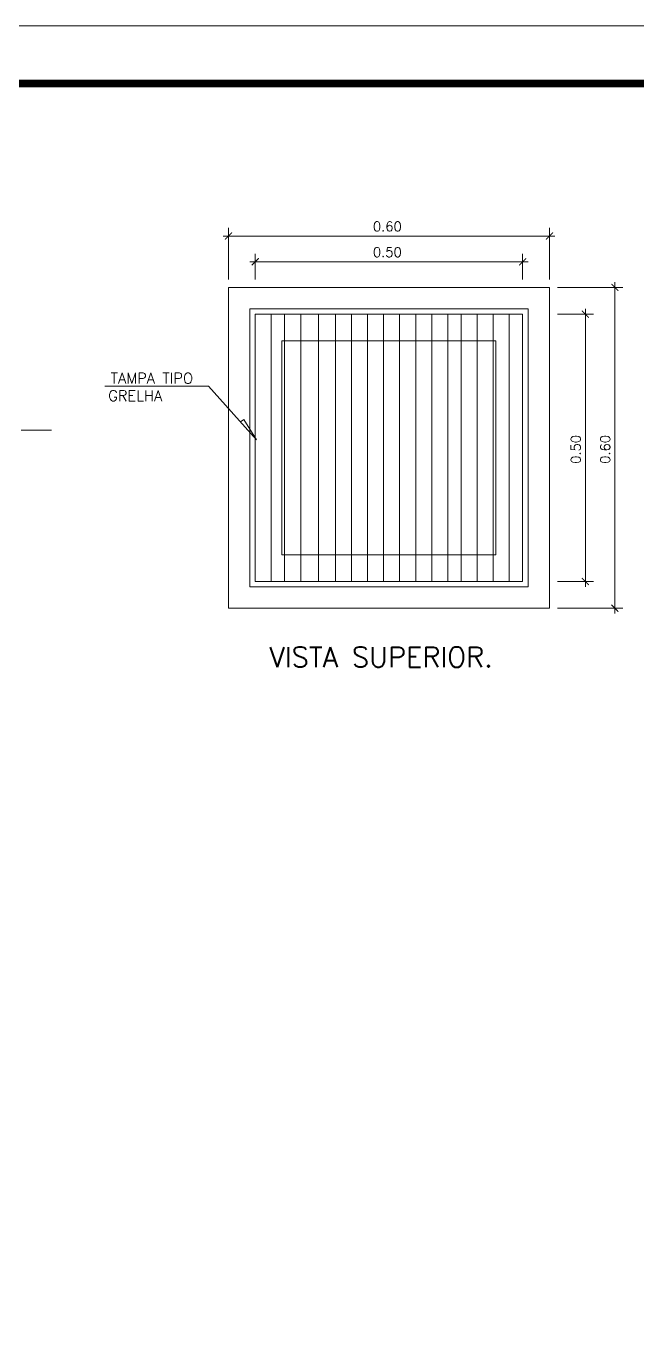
# Model space of a CAD drawing. Header units: millimetres. Extents: x 1345 to 2117, y 1214 to 1365.
# Drawn here: x 1710.77 to 1718.74, y 1279.44 to 1296.34 of the extents above; entities that cross this region are included whole.
import ezdxf
from ezdxf.enums import TextEntityAlignment as Align

# ---------------------------------------------------------------- set-up
doc = ezdxf.new("R2010")
doc.units = ezdxf.units.MM
doc.header["$LTSCALE"] = 0.5
doc.linetypes.add('CENTER2', pattern=[28.575, 19.05, -3.175, 3.175, -3.175])
for name, color, linetype in [('02', 2, 'Continuous'), ('DETALLHES_CAIXAS', 6, 'Continuous'), ('TXT_0', 7, 'Continuous'), ('TXT_1', 3, 'Continuous'), ('TXT_2', 6, 'Continuous')]:
    doc.layers.add(name, color=color, linetype=linetype)
doc.styles.add('ADITIVOCAD', font='ROMANS.shx')
doc.styles.add('ROMANS', font='romans', dxfattribs={"height": 0.1})

msp = doc.modelspace()

# ---------------------------------------------------------------- linework, layer by layer
at = {"layer": '02', "lineweight": 18}
msp.add_lwpolyline([(1698.302, 1251.788), (1759.502, 1251.788), (1759.502, 1296.338), (1698.302, 1296.338)], close=True, dxfattribs=at)
at = {"layer": '02', "lineweight": 18, "const_width": 0.1}
msp.add_lwpolyline([(1699.052, 1252.538), (1758.752, 1252.538), (1758.752, 1295.588), (1699.052, 1295.588)], close=True, dxfattribs=at)
at = {"layer": 'DETALLHES_CAIXAS', "lineweight": 18}
for p, q in [((1713.76, 1292.577), (1713.76, 1289.089)), ((1717.248, 1292.577), (1713.76, 1292.577)), ((1713.97, 1292.577), (1713.97, 1289.089)), ((1714.144, 1292.577), (1714.144, 1289.089)), ((1714.354, 1292.577), (1714.354, 1289.089)), ((1714.586, 1292.577), (1714.586, 1289.089)), ((1714.807, 1292.577), (1714.807, 1289.089)), ((1715.016, 1292.577), (1715.016, 1289.089)), ((1715.225, 1292.577), (1715.225, 1289.089)), ((1715.435, 1292.577), (1715.435, 1289.089)), ((1715.644, 1292.577), (1715.644, 1289.089)), ((1715.853, 1292.577), (1715.853, 1289.089)), ((1716.062, 1292.577), (1716.062, 1289.089)), ((1716.272, 1292.577), (1716.272, 1289.089)), ((1716.446, 1292.577), (1716.446, 1289.089)), ((1716.656, 1292.577), (1716.656, 1289.089)), ((1716.865, 1292.577), (1716.865, 1289.089)), ((1717.074, 1292.577), (1717.074, 1289.089)), ((1717.248, 1289.089), (1717.248, 1292.577)), ((1713.76, 1289.089), (1717.248, 1289.089))]:
    msp.add_line(p, q, dxfattribs=at)
at = {"layer": 'TXT_0', "linetype": 'ByBlock', "lineweight": 18}
for p, q in [((1713.411, 1293.031), (1713.411, 1293.702)), ((1717.597, 1293.031), (1717.597, 1293.702)), ((1713.342, 1293.597), (1717.667, 1293.597)), ((1713.76, 1293.031), (1713.76, 1293.365)), ((1717.248, 1293.031), (1717.248, 1293.365)), ((1713.69, 1293.26), (1717.318, 1293.26)), ((1718.451, 1288.671), (1718.451, 1292.996)), ((1717.702, 1292.926), (1718.556, 1292.926)), ((1717.702, 1292.577), (1718.17, 1292.577)), ((1718.066, 1289.02), (1718.066, 1292.647)), ((1717.702, 1289.089), (1718.17, 1289.089)), ((1717.702, 1288.741), (1718.556, 1288.741))]:
    msp.add_line(p, q, dxfattribs=at)
at = {"layer": 'TXT_0', "lineweight": 18}
for p, q in [((1713.411, 1292.926), (1713.411, 1288.741)), ((1717.597, 1292.926), (1713.411, 1292.926)), ((1717.597, 1288.741), (1717.597, 1292.926)), ((1713.69, 1292.647), (1713.69, 1289.02)), ((1717.318, 1292.647), (1713.69, 1292.647)), ((1717.318, 1289.02), (1717.318, 1292.647)), ((1716.9, 1292.229), (1714.109, 1292.229)), ((1714.109, 1292.229), (1714.109, 1289.438)), ((1716.9, 1289.438), (1716.9, 1292.229)), ((1711.798, 1291.637), (1713.149, 1291.637)), ((1713.149, 1291.637), (1713.778, 1290.937)), ((1713.612, 1291.203), (1713.567, 1291.173)), ((1713.778, 1290.937), (1713.612, 1291.203)), ((1714.109, 1289.438), (1716.9, 1289.438)), ((1713.69, 1289.02), (1717.318, 1289.02)), ((1713.411, 1288.741), (1717.597, 1288.741))]:
    msp.add_line(p, q, dxfattribs=at)
at = {"layer": 'TXT_0', "linetype": 'ByBlock', "lineweight": 18, "const_width": 0.0136}
for points in [[(1713.457, 1293.642), (1713.366, 1293.552)], [(1717.552, 1293.552), (1717.643, 1293.642)], [(1713.806, 1293.306), (1713.715, 1293.215)], [(1717.203, 1293.215), (1717.294, 1293.306)], [(1718.496, 1292.881), (1718.406, 1292.972)], [(1718.111, 1292.532), (1718.02, 1292.623)], [(1718.02, 1289.135), (1718.111, 1289.044)], [(1718.406, 1288.786), (1718.496, 1288.695)]]:
    msp.add_lwpolyline(points, dxfattribs=at)
at = {"layer": 'TXT_2', "linetype": 'CENTER2', "lineweight": 18}
msp.add_line((1710.707, 1291.063), (1711.104, 1291.063), dxfattribs=at)

# ---------------------------------------------------------------- texts
at = {"layer": 'TXT_0', "lineweight": 18, "style": 'ROMANS'}
for s, p in [('0.60', (1715.295, 1293.66)), ('0.50', (1715.295, 1293.323))]:
    msp.add_text(s, height=0.1256, dxfattribs=at).set_placement(p)
for s, p in [('TAMPA TIPO', (1711.874, 1291.742)), ('GRELHA', (1711.843, 1291.513))]:
    msp.add_text(s, height=0.1395, dxfattribs=at).set_placement(p, align=Align.MIDDLE_LEFT)
for s, p in [('0.50', (1718.003, 1290.624)), ('0.60', (1718.388, 1290.624))]:
    msp.add_text(s, height=0.1256, rotation=90, dxfattribs=at).set_placement(p)
at = {"layer": 'TXT_1', "lineweight": 18, "style": 'ADITIVOCAD'}
msp.add_text('VISTA SUPERIOR.', height=0.26161, dxfattribs=at).set_placement((1715.401, 1288.104), align=Align.MIDDLE)

doc.saveas('drawing.dxf')
